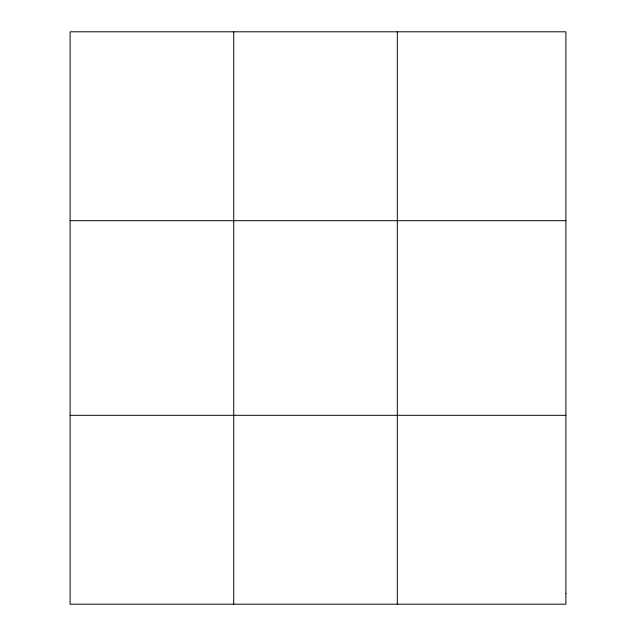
<?xml version="1.0" encoding="UTF-8"?>
<svg xmlns="http://www.w3.org/2000/svg" width="636" height="636" viewBox="0 0 636 636"><rect width="100%" height="100%" fill="white"/><g stroke="black" fill="none" stroke-linecap="round" stroke-linejoin="round"><path stroke-width="0.95" d="M70.111 220.692L565.889 220.692M70.111 415.308L565.889 415.308M397.325 31.8L397.325 604.2M233.714 31.8L233.714 604.2M565.889 593.706L565.889 604.2L70.111 604.2L70.111 31.8L565.889 31.8L565.889 593.706"/></g></svg>
